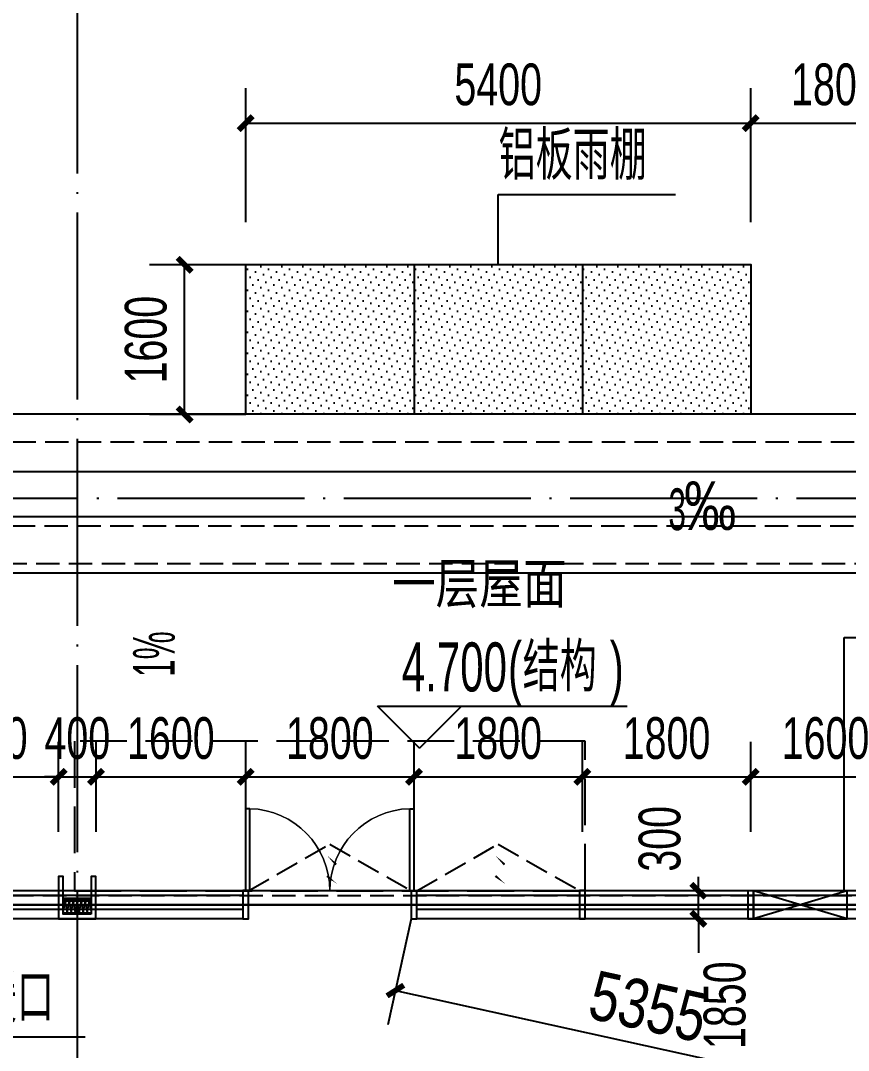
# Model space of a CAD drawing. Extents: x -409435 to 356702, y -107829 to 330904.
# Drawn here: x 13794 to 22644, y 108892 to 119908 of the extents above; entities that cross this region are included whole.
import ezdxf
from ezdxf.xclip import XClip

# ---------------------------------------------------------------- set-up
doc = ezdxf.new("R2010")
doc.units = 0
doc.header["$LTSCALE"] = 1000
doc.header["$MEASUREMENT"] = 0
doc.header["$XCLIPFRAME"] = 0
for name, pattern in [('104-14# 核心筒$0$DOTE', [2.42, 2, -0.2, 0.02, -0.2]), ('14#楼幕墙$0$DASH', [0.35, 0.25, -0.1]), ('X-104 14#平面$0$$0$DASH', [0.35, 0.25, -0.1]), ('X-104 14#平面$0$DASH', [0.35, 0.25, -0.1])]:
    doc.linetypes.add(name, pattern=pattern)
for name, color, linetype in [('01-标注_尺寸', 124, 'Continuous'), ('01-标注_符号', 200, 'Continuous'), ('02-TEXT_标注', 130, 'Continuous'), ('104-14# 核心筒$0$A_AXIS-轴线', 36, '104-14# 核心筒$0$DOTE'), ('14#楼幕墙$0$A-C_玻璃幕墙', 140, 'Continuous'), ('14#楼幕墙$0$A-C_窗', 140, 'Continuous'), ('14#楼幕墙$0$A-C_门', 150, 'Continuous'), ('X-104 14#平面$0$01-标注_尺寸', 124, 'Continuous'), ('X-104 14#平面$0$01-标注_标高', 200, 'Continuous'), ('X-104 14#平面$0$01-标注_符号', 200, 'Continuous'), ('X-104 14#平面$0$02-TEXT_标注', 130, 'Continuous'), ('X-104 14#平面$0$A-C_玻璃幕墙', 140, 'Continuous'), ('X-104 14#平面$0$A-C_门', 150, 'Continuous'), ('X-104 14#平面$0$A-O_屋面', 201, 'Continuous'), ('X-104 14#平面$0$A-O_散水', 134, 'Continuous'), ('X-104 14#平面$0$A-TECH_暖通', 6, 'Continuous'), ('X-104 14#平面$0$A-TECH_结构', 21, 'Continuous'), ('X-104 14#平面$0$EH_玻璃', 156, 'Continuous'), ('建-标注-索引', 75, 'Continuous')]:
    doc.layers.add(name, color=color, linetype=linetype)
doc.layers.add('14#楼幕墙$0$04-不打印_辅助线', color=165, linetype='Continuous', plot=False)
doc.layers.add('X-104 14#平面$0$000套内', color=226, linetype='Continuous', lineweight=30, plot=False)
doc.styles.add('_TCH_DIM', font='ros.shx', dxfattribs={"width": 0.8, "height": 2, "bigfont": 'jd.shx'})
doc.styles.add('_TCH_DIM_T3', font='ros.shx', dxfattribs={"width": 0.705882, "bigfont": 'jd.shx'})
doc.styles.add('X-104 14#平面$0$_TCH_DIM', font='ros.shx', dxfattribs={"width": 0.8, "bigfont": 'jd.shx'})
doc.styles.add('X-104 14#平面$0$_TCH_DIM_T3', font='ros.shx', dxfattribs={"width": 0.8, "bigfont": 'jd.shx'})
doc.styles.add('X-104 14#平面$0$Standard', font='STXIHEI_0.TTF', dxfattribs={"width": 0.8})
doc.dimstyles.new('_TCH_ARCH&&150', dxfattribs={"dimtxt": 446.25, "dimasz": 150, "dimexe": 375, "dimexo": 450, "dimgap": 189.375, "dimtad": 1, "dimdec": 0, "dimzin": 0, "dimdsep": 46, "dimtxsty": '_TCH_DIM_T3', "dimblk": 'ARCHTICK', "dimcen": 0.09, "dimclrt": 7, "dimazin": 2, "dimtfac": 1, "dimtdec": 0, "dimtix": 1, "dimtmove": 2, "dimatfit": 3, "dimfxl": 0, "dimtolj": 1, "dimtzin": 0, "dimarcsym": 0})
doc.dimstyles.new('X-104 14#平面$0$_TCH_ARCH&&150', dxfattribs={"dimtxt": 525, "dimasz": 150, "dimexe": 375, "dimexo": 450, "dimgap": 150, "dimtad": 1, "dimdec": 0, "dimzin": 0, "dimdsep": 46, "dimtxsty": 'X-104 14#平面$0$_TCH_DIM_T3', "dimblk": 'X-104 14#平面$0$_ArchTick', "dimcen": 0.09, "dimclrt": 7, "dimazin": 2, "dimtfac": 1, "dimtdec": 0, "dimtix": 1, "dimtmove": 2, "dimatfit": 3, "dimfxl": 0, "dimtolj": 1, "dimtzin": 0, "dimarcsym": 0})

# ---------------------------------------------------------------- blocks, each defined once
blk = doc.blocks.new('14#楼幕墙$0$A$C678332E3')
blk.add_lwpolyline([(0, 0), (60, 0), (60, 300), (0, 300)], close=True)
blk = doc.blocks.new('14#楼幕墙$0$$LinePat$岩棉板')
at = {"color": 0}
for p, q in [((0, -17), (12, -67)), ((12, -67), (24, -17))]:
    blk.add_line(p, q, dxfattribs=at)
for centre, start, end in [((12, -17), 0, 180), ((0, -67), 270, 0), ((24, -67), 180, 270)]:
    blk.add_arc(centre, 12, start, end, dxfattribs=at)
at = {"layer": 'Defpoints'}
blk.add_point((0, 0.1), dxfattribs=at)
at = {"layer": 'Defpoints', "color": 0}
blk.add_point((24, -84), dxfattribs=at)
blk = doc.blocks.new('*U485')
blk.add_lwpolyline([(300, 0), (0, 0), (0, 150), (300, 150)], close=True)
at = {"color": 8, "xscale": -1.785714284225998, "yscale": 1.782568518697715, "zscale": 1.782568518697715, "rotation": 180}
for p in [(0, 0), (43, 0), (86, 0), (129, 0), (171, 0), (214, 0), (257, 0)]:
    blk.add_blockref('14#楼幕墙$0$$LinePat$岩棉板', p, dxfattribs=at)
blk = doc.blocks.new('14#楼幕墙$0$A$C07E80D9E')
blk.add_lwpolyline([(-350, -50), (-50, -50), (-50, -450), (0, -450), (0, 0), (-400, 0), (-400, -450), (-350, -450)], close=True)
for points in [[(-50, -200), (-350, -200)], [(-50, -220), (-350, -220)]]:
    blk.add_lwpolyline(points)
at = {"layer": '14#楼幕墙$0$A-C_玻璃幕墙', "rotation": 180}
blk.add_blockref('*U485', (-50, -50), dxfattribs=at)
blk = doc.blocks.new('14#楼幕墙$0$A$C09283E46')
for name, p, rotation in [('14#楼幕墙$0$A$C07E80D9E', (-25330, 23537), 177.5000000000001), ('14#楼幕墙$0$A$C678332E3', (-23361, 23451), 357.5000000000006), ('14#楼幕墙$0$A$C678332E3', (-21563, 23372), 357.5000000000006), ('14#楼幕墙$0$A$C678332E3', (-19765, 23294), 357.5000000000006), ('14#楼幕墙$0$A$C678332E3', (-17967, 23215), 357.5000000000006)]:
    blk.add_blockref(name, p, dxfattribs=dict(rotation=rotation))
blk = doc.blocks.new('14#楼幕墙$0$A$C22714246')
at = {"linetype": '14#楼幕墙$0$DASH'}
blk.add_lwpolyline([(1740, 497), (870, 0), (0, 497)], dxfattribs=at)
at = {"layer": '14#楼幕墙$0$A-C_玻璃幕墙', "color": 1}
blk.add_lwpolyline([(899, 122, 0, 25, 0), (802, 217, 0, 0, 0), (900, 340, 25, 0, 0), (796, 422, 0, 0, 0)], format="xyseb", dxfattribs=at)
blk = doc.blocks.new('14#楼幕墙$0$$DorLib2D$00000002')
for p, q in [((-0.5, 0), (-0.5, 0.4875)), ((-0.475, 0.4875), (-0.5, 0.4875)), ((-0.475, 0), (-0.475, 0.4875)), ((0.475, 0), (0.475, 0.4875)), ((0.475, 0.4875), (0.5, 0.4875)), ((0.5, 0), (0.5, 0.4875)), ((-0.5, 0), (-0.475, 0)), ((0.5, 0), (0.475, 0))]:
    blk.add_line(p, q)
at = {"lineweight": 13}
for centre, start, end in [((-0.4875, 0), 0, 88.53072), ((0.4875, 0), 91.46928, 180)]:
    blk.add_arc(centre, 0.4875, start, end, dxfattribs=at)
blk = doc.blocks.new('14#楼幕墙')
at = {"layer": '14#楼幕墙$0$A-C_玻璃幕墙'}
for p, q in [((86987, 110600), (8392, 110600)), ((16170, 110550), (8433, 110550)), ((25170, 110550), (18030, 110550)), ((16170, 110400), (8554, 110400)), ((25170, 110400), (18030, 110400)), ((16170, 110300), (8635, 110300)), ((25170, 110300), (18030, 110300))]:
    blk.add_line(p, q, dxfattribs=at)
at = {"layer": '14#楼幕墙$0$A-C_玻璃幕墙', "linetype": '14#楼幕墙$0$DASH', "ltscale": 2}
blk.add_lwpolyline([(14370, 110600), (19830, 110600), (19830, 112200), (14370, 112200)], close=True, dxfattribs=at)
at = {"layer": '14#楼幕墙$0$04-不打印_辅助线', "rotation": 180}
blk.add_blockref('14#楼幕墙$0$A$C22714246', (17970, 111097), dxfattribs=at)
at = {"layer": '14#楼幕墙$0$A-C_玻璃幕墙', "rotation": 2.499999999999448}
blk.add_blockref('14#楼幕墙$0$A$C09283E46', (40532, 87891), dxfattribs=at)
at = {"layer": '14#楼幕墙$0$A-C_窗', "rotation": 180}
blk.add_blockref('14#楼幕墙$0$A$C22714246', (19770, 111097), dxfattribs=at)
at = {"layer": '14#楼幕墙$0$A-C_门', "xscale": -1800, "yscale": 1800, "zscale": 100}
blk.add_blockref('14#楼幕墙$0$$DorLib2D$00000002', (17100, 110600), dxfattribs=at)
blk = doc.blocks.new('104-14# 核心筒')
at = {"layer": '104-14# 核心筒$0$A_AXIS-轴线'}
for p, q in [((14400, 139633.6), (14400, 80554.9)), ((-9370.1, 114800), (120259.9, 114800))]:
    blk.add_line(p, q, dxfattribs=at)
blk = doc.blocks.new('*U456')
blk.add_lwpolyline([(300, 0), (300, 1000), (0, 1000), (0, 0), (300, 0), (0, 1000), (0, 0), (300, 1000)])
blk = doc.blocks.new('X-104 14#平面$0$sdfjladfiididid')
at = {"layer": 'X-104 14#平面$0$A-TECH_暖通', "rotation": 90}
blk.add_blockref('*U456', (22630, 110300), dxfattribs=at)
blk = doc.blocks.new('X-104 14#平面$0$$DorLib2D$00000002')
for p, q in [((-0.5, 0), (-0.5, 0.4875)), ((-0.475, 0.4875), (-0.5, 0.4875)), ((-0.475, 0), (-0.475, 0.4875)), ((0.475, 0), (0.475, 0.4875)), ((0.475, 0.4875), (0.5, 0.4875)), ((0.5, 0), (0.5, 0.4875)), ((-0.5, 0), (-0.475, 0)), ((0.5, 0), (0.475, 0))]:
    blk.add_line(p, q)
at = {"lineweight": 13}
for centre, start, end in [((-0.4875, 0), 0, 88.53072), ((0.4875, 0), 91.46928, 180)]:
    blk.add_arc(centre, 0.4875, start, end, dxfattribs=at)
blk = doc.blocks.new('X-104 14#平面$0$_ArchTick')
at = {"color": 0, "linetype": 'ByBlock', "const_width": 0.4}
blk.add_lwpolyline([(-0.5, -0.5), (0.5, 0.5)], dxfattribs=at)
blk = doc.blocks.new('*D2641')
at = {"layer": 'Defpoints', "color": 0, "transparency": 16777216}
for p in [(18067, 110740), (23297, 109590), (23031, 108382)]:
    blk.add_point(p, dxfattribs=at)
at = {"layer": 'X-104 14#平面$0$01-标注_尺寸', "color": 0, "lineweight": -2, "transparency": 16777216}
for p, q in [((17970, 110300), (17721, 109165)), ((17801, 109532), (23031, 108382)), ((23200, 109150), (22951, 108015))]:
    blk.add_line(p, q, dxfattribs=at)
at = {"layer": 'X-104 14#平面$0$01-标注_尺寸', "color": 0, "lineweight": -2, "transparency": 16777216, "xscale": 150, "yscale": 150, "zscale": 150}
for p, rotation in [((17801, 109532), 167.598851300671), ((23031, 108382), 347.5988513006709)]:
    blk.add_blockref('X-104 14#平面$0$_ArchTick', p, dxfattribs=dict(at, rotation=rotation))
at = {"layer": 'X-104 14#平面$0$01-标注_尺寸', "color": 7, "transparency": 16777216, "insert": (20505, 109360), "char_height": 525, "attachment_point": 5, "rotation": 347.5989, "style": 'X-104 14#平面$0$_TCH_DIM_T3'}
blk.add_mtext('\\A1;5355', dxfattribs=at)
blk = doc.blocks.new('sjdfadsfiididdi')
at = {"layer": '建-标注-索引'}
for p, q in [((22600, 110600), (22600, 113307)), ((22600, 113307), (24993, 113307))]:
    blk.add_line(p, q, dxfattribs=at)
blk = doc.blocks.new('_ArchTick')
at = {"color": 0, "linetype": 'ByBlock', "const_width": 0.4}
blk.add_lwpolyline([(-0.5, -0.5), (0.5, 0.5)], dxfattribs=at)
blk = doc.blocks.new('*D734')
at = {"layer": '01-标注_尺寸', "color": 0, "lineweight": -2, "transparency": 16777216}
for p, q in [((21600, 111230), (21600, 112193)), ((23200, 111230), (23200, 112193)), ((21600, 111818), (23200, 111818))]:
    blk.add_line(p, q, dxfattribs=at)
at = {"layer": 'Defpoints', "color": 0, "transparency": 16777216}
for p in [(23200, 111818), (21600, 110780), (23200, 110780)]:
    blk.add_point(p, dxfattribs=at)
at = {"layer": '01-标注_尺寸', "color": 0, "lineweight": -2, "transparency": 16777216, "xscale": 150, "yscale": 150, "zscale": 150, "rotation": 180}
blk.add_blockref('_ArchTick', (21600, 111818), dxfattribs=at)
at = {"layer": '01-标注_尺寸', "color": 0, "lineweight": -2, "transparency": 16777216, "xscale": 150, "yscale": 150, "zscale": 150}
blk.add_blockref('_ArchTick', (23200, 111818), dxfattribs=at)
at = {"layer": '01-标注_尺寸', "color": 7, "transparency": 16777216, "insert": (22400, 112230), "char_height": 446.2, "attachment_point": 5, "style": '_TCH_DIM_T3'}
blk.add_mtext('\\A1;1600', dxfattribs=at)
blk = doc.blocks.new('*D735')
at = {"layer": '01-标注_尺寸', "color": 0, "lineweight": -2, "transparency": 16777216}
for p, q in [((19800, 111230), (19800, 112193)), ((21600, 111230), (21600, 112193)), ((19800, 111818), (21600, 111818))]:
    blk.add_line(p, q, dxfattribs=at)
at = {"layer": 'Defpoints', "color": 0, "transparency": 16777216}
for p in [(21600, 111818), (19800, 110780), (21600, 110780)]:
    blk.add_point(p, dxfattribs=at)
at = {"layer": '01-标注_尺寸', "color": 0, "lineweight": -2, "transparency": 16777216, "xscale": 150, "yscale": 150, "zscale": 150, "rotation": 180}
blk.add_blockref('_ArchTick', (19800, 111818), dxfattribs=at)
at = {"layer": '01-标注_尺寸', "color": 0, "lineweight": -2, "transparency": 16777216, "xscale": 150, "yscale": 150, "zscale": 150}
blk.add_blockref('_ArchTick', (21600, 111818), dxfattribs=at)
at = {"layer": '01-标注_尺寸', "color": 7, "transparency": 16777216, "insert": (20700, 112230), "char_height": 446.2, "attachment_point": 5, "style": '_TCH_DIM_T3'}
blk.add_mtext('\\A1;1800', dxfattribs=at)
blk = doc.blocks.new('*D736')
at = {"layer": '01-标注_尺寸', "color": 0, "lineweight": -2, "transparency": 16777216}
for p, q in [((18000, 111230), (18000, 112193)), ((19800, 111230), (19800, 112193)), ((18000, 111818), (19800, 111818))]:
    blk.add_line(p, q, dxfattribs=at)
at = {"layer": 'Defpoints', "color": 0, "transparency": 16777216}
for p in [(19800, 111818), (18000, 110780), (19800, 110780)]:
    blk.add_point(p, dxfattribs=at)
at = {"layer": '01-标注_尺寸', "color": 0, "lineweight": -2, "transparency": 16777216, "xscale": 150, "yscale": 150, "zscale": 150, "rotation": 180}
blk.add_blockref('_ArchTick', (18000, 111818), dxfattribs=at)
at = {"layer": '01-标注_尺寸', "color": 0, "lineweight": -2, "transparency": 16777216, "xscale": 150, "yscale": 150, "zscale": 150}
blk.add_blockref('_ArchTick', (19800, 111818), dxfattribs=at)
at = {"layer": '01-标注_尺寸', "color": 7, "transparency": 16777216, "insert": (18900, 112230), "char_height": 446.2, "attachment_point": 5, "style": '_TCH_DIM_T3'}
blk.add_mtext('\\A1;1800', dxfattribs=at)
blk = doc.blocks.new('*D737')
at = {"layer": '01-标注_尺寸', "color": 0, "lineweight": -2, "transparency": 16777216}
for p, q in [((16200, 111230), (16200, 112193)), ((18000, 111230), (18000, 112193)), ((16200, 111818), (18000, 111818))]:
    blk.add_line(p, q, dxfattribs=at)
at = {"layer": 'Defpoints', "color": 0, "transparency": 16777216}
for p in [(18000, 111818), (16200, 110780), (18000, 110780)]:
    blk.add_point(p, dxfattribs=at)
at = {"layer": '01-标注_尺寸', "color": 0, "lineweight": -2, "transparency": 16777216, "xscale": 150, "yscale": 150, "zscale": 150, "rotation": 180}
blk.add_blockref('_ArchTick', (16200, 111818), dxfattribs=at)
at = {"layer": '01-标注_尺寸', "color": 0, "lineweight": -2, "transparency": 16777216, "xscale": 150, "yscale": 150, "zscale": 150}
blk.add_blockref('_ArchTick', (18000, 111818), dxfattribs=at)
at = {"layer": '01-标注_尺寸', "color": 7, "transparency": 16777216, "insert": (17100, 112230), "char_height": 446.2, "attachment_point": 5, "style": '_TCH_DIM_T3'}
blk.add_mtext('\\A1;1800', dxfattribs=at)
blk = doc.blocks.new('*D738')
at = {"layer": '01-标注_尺寸', "color": 0, "lineweight": -2, "transparency": 16777216}
for p, q in [((14600, 111230), (14600, 112193)), ((16200, 111230), (16200, 112193)), ((14600, 111818), (16200, 111818))]:
    blk.add_line(p, q, dxfattribs=at)
at = {"layer": 'Defpoints', "color": 0, "transparency": 16777216}
for p in [(16200, 111818), (14600, 110780), (16200, 110780)]:
    blk.add_point(p, dxfattribs=at)
at = {"layer": '01-标注_尺寸', "color": 0, "lineweight": -2, "transparency": 16777216, "xscale": 150, "yscale": 150, "zscale": 150, "rotation": 180}
blk.add_blockref('_ArchTick', (14600, 111818), dxfattribs=at)
at = {"layer": '01-标注_尺寸', "color": 0, "lineweight": -2, "transparency": 16777216, "xscale": 150, "yscale": 150, "zscale": 150}
blk.add_blockref('_ArchTick', (16200, 111818), dxfattribs=at)
at = {"layer": '01-标注_尺寸', "color": 7, "transparency": 16777216, "insert": (15400, 112230), "char_height": 446.2, "attachment_point": 5, "style": '_TCH_DIM_T3'}
blk.add_mtext('\\A1;1600', dxfattribs=at)
blk = doc.blocks.new('*D739')
at = {"layer": '01-标注_尺寸', "color": 0, "lineweight": -2, "transparency": 16777216}
for p, q in [((14200, 111230), (14200, 112193)), ((14600, 111230), (14600, 112193)), ((14200, 111818), (14050, 111818)), ((14200, 111818), (14600, 111818)), ((14600, 111818), (14750, 111818))]:
    blk.add_line(p, q, dxfattribs=at)
at = {"layer": 'Defpoints', "color": 0, "transparency": 16777216}
for p in [(14600, 111818), (14200, 110780), (14600, 110780)]:
    blk.add_point(p, dxfattribs=at)
at = {"layer": '01-标注_尺寸', "color": 0, "lineweight": -2, "transparency": 16777216, "xscale": 150, "yscale": 150, "zscale": 150}
blk.add_blockref('_ArchTick', (14200, 111818), dxfattribs=at)
at = {"layer": '01-标注_尺寸', "color": 0, "lineweight": -2, "transparency": 16777216, "xscale": 150, "yscale": 150, "zscale": 150, "rotation": 180}
blk.add_blockref('_ArchTick', (14600, 111818), dxfattribs=at)
at = {"layer": '01-标注_尺寸', "color": 7, "transparency": 16777216, "insert": (14400, 112230), "char_height": 446.2, "attachment_point": 5, "style": '_TCH_DIM_T3'}
blk.add_mtext('\\A1;400', dxfattribs=at)
blk = doc.blocks.new('*D740')
at = {"layer": '01-标注_尺寸', "color": 0, "lineweight": -2, "transparency": 16777216}
for p, q in [((12600, 111230), (12600, 112193)), ((14200, 111230), (14200, 112193)), ((12600, 111818), (14200, 111818))]:
    blk.add_line(p, q, dxfattribs=at)
at = {"layer": 'Defpoints', "color": 0, "transparency": 16777216}
for p in [(14200, 111818), (12600, 110780), (14200, 110780)]:
    blk.add_point(p, dxfattribs=at)
at = {"layer": '01-标注_尺寸', "color": 0, "lineweight": -2, "transparency": 16777216, "xscale": 150, "yscale": 150, "zscale": 150, "rotation": 180}
blk.add_blockref('_ArchTick', (12600, 111818), dxfattribs=at)
at = {"layer": '01-标注_尺寸', "color": 0, "lineweight": -2, "transparency": 16777216, "xscale": 150, "yscale": 150, "zscale": 150}
blk.add_blockref('_ArchTick', (14200, 111818), dxfattribs=at)
at = {"layer": '01-标注_尺寸', "color": 7, "transparency": 16777216, "insert": (13400, 112230), "char_height": 446.2, "attachment_point": 5, "style": '_TCH_DIM_T3'}
blk.add_mtext('\\A1;1600', dxfattribs=at)
blk = doc.blocks.new('*D767')
at = {"layer": '01-标注_尺寸', "color": 0, "lineweight": -2, "transparency": 16777216}
for p, q in [((16200, 117295), (15172, 117295)), ((15547, 115695), (15547, 117295)), ((16200, 115695), (15172, 115695))]:
    blk.add_line(p, q, dxfattribs=at)
at = {"layer": 'Defpoints', "color": 0, "transparency": 16777216}
for p in [(15547, 117295), (16650, 117295), (16650, 115695)]:
    blk.add_point(p, dxfattribs=at)
at = {"layer": '01-标注_尺寸', "color": 0, "lineweight": -2, "transparency": 16777216, "xscale": 150, "yscale": 150, "zscale": 150}
for p, rotation in [((15547, 117295), 90), ((15547, 115695), 270)]:
    blk.add_blockref('_ArchTick', p, dxfattribs=dict(at, rotation=rotation))
at = {"layer": '01-标注_尺寸', "color": 7, "transparency": 16777216, "insert": (15134, 116495), "char_height": 446.2, "attachment_point": 5, "rotation": 90, "style": '_TCH_DIM_T3'}
blk.add_mtext('\\A1;1600', dxfattribs=at)
blk = doc.blocks.new('*D768')
at = {"layer": '01-标注_尺寸', "color": 0, "lineweight": -2, "transparency": 16777216}
for p, q in [((16200, 117750), (16200, 119186)), ((21600, 117750), (21600, 119186)), ((16200, 118811), (21600, 118811))]:
    blk.add_line(p, q, dxfattribs=at)
at = {"layer": 'Defpoints', "color": 0, "transparency": 16777216}
for p in [(21600, 118811), (16200, 117300), (21600, 117300)]:
    blk.add_point(p, dxfattribs=at)
at = {"layer": '01-标注_尺寸', "color": 0, "lineweight": -2, "transparency": 16777216, "xscale": 150, "yscale": 150, "zscale": 150, "rotation": 180}
blk.add_blockref('_ArchTick', (16200, 118811), dxfattribs=at)
at = {"layer": '01-标注_尺寸', "color": 0, "lineweight": -2, "transparency": 16777216, "xscale": 150, "yscale": 150, "zscale": 150}
blk.add_blockref('_ArchTick', (21600, 118811), dxfattribs=at)
at = {"layer": '01-标注_尺寸', "color": 7, "transparency": 16777216, "insert": (18900, 119223), "char_height": 446.2, "attachment_point": 5, "style": '_TCH_DIM_T3'}
blk.add_mtext('\\A1;5400', dxfattribs=at)
blk = doc.blocks.new('*D769')
at = {"layer": '01-标注_尺寸', "color": 0, "lineweight": -2, "transparency": 16777216}
for p, q in [((21600, 117750), (21600, 119186)), ((23400, 117750), (23400, 119186)), ((21600, 118811), (23400, 118811))]:
    blk.add_line(p, q, dxfattribs=at)
at = {"layer": 'Defpoints', "color": 0, "transparency": 16777216}
for p in [(23400, 118811), (21600, 117300), (23400, 117300)]:
    blk.add_point(p, dxfattribs=at)
at = {"layer": '01-标注_尺寸', "color": 0, "lineweight": -2, "transparency": 16777216, "xscale": 150, "yscale": 150, "zscale": 150, "rotation": 180}
blk.add_blockref('_ArchTick', (21600, 118811), dxfattribs=at)
at = {"layer": '01-标注_尺寸', "color": 0, "lineweight": -2, "transparency": 16777216, "xscale": 150, "yscale": 150, "zscale": 150}
blk.add_blockref('_ArchTick', (23400, 118811), dxfattribs=at)
at = {"layer": '01-标注_尺寸', "color": 7, "transparency": 16777216, "insert": (22500, 119223), "char_height": 446.2, "attachment_point": 5, "style": '_TCH_DIM_T3'}
blk.add_mtext('\\A1;1800', dxfattribs=at)
blk = doc.blocks.new('*D1302')
at = {"layer": '01-标注_尺寸', "color": 0, "lineweight": -2, "transparency": 16777216}
for p, q in [((21040, 110600), (21040, 110750)), ((21700, 110600), (20665, 110600)), ((21040, 110300), (21040, 110600)), ((21700, 110300), (20665, 110300)), ((21040, 110300), (21040, 110150))]:
    blk.add_line(p, q, dxfattribs=at)
at = {"layer": 'Defpoints', "color": 0, "transparency": 16777216}
for p in [(21040, 110600), (22150, 110600), (22150, 110300)]:
    blk.add_point(p, dxfattribs=at)
at = {"layer": '01-标注_尺寸', "color": 0, "lineweight": -2, "transparency": 16777216, "xscale": 150, "yscale": 150, "zscale": 150}
for p, rotation in [((21040, 110600), 270), ((21040, 110300), 90)]:
    blk.add_blockref('_ArchTick', p, dxfattribs=dict(at, rotation=rotation))
at = {"layer": '01-标注_尺寸', "color": 7, "transparency": 16777216, "insert": (20628, 111155), "char_height": 446.2, "attachment_point": 5, "rotation": 90, "style": '_TCH_DIM_T3'}
blk.add_mtext('\\A1;300', dxfattribs=at)
blk = doc.blocks.new('*D1303')
at = {"layer": '01-标注_尺寸', "color": 0, "lineweight": -2, "transparency": 16777216}
for p, q in [((21700, 110300), (20665, 110300)), ((21040, 110300), (21040, 109937)), ((21040, 108450), (21040, 108813)), ((21700, 108450), (20665, 108450))]:
    blk.add_line(p, q, dxfattribs=at)
at = {"layer": 'Defpoints', "color": 0, "transparency": 16777216}
for p in [(21040, 110300), (22150, 110300), (22150, 108450)]:
    blk.add_point(p, dxfattribs=at)
at = {"layer": '01-标注_尺寸', "color": 0, "lineweight": -2, "transparency": 16777216, "xscale": 150, "yscale": 150, "zscale": 150}
for p, rotation in [((21040, 110300), 90), ((21040, 108450), 270)]:
    blk.add_blockref('_ArchTick', p, dxfattribs=dict(at, rotation=rotation))
at = {"layer": '01-标注_尺寸', "color": 7, "transparency": 16777216, "insert": (21323, 109375), "char_height": 446.2, "attachment_point": 5, "rotation": 90, "style": '_TCH_DIM_T3'}
blk.add_mtext('\\A1;1850', dxfattribs=at)
blk = doc.blocks.new('X-104 14#平面')
at = {"layer": 'X-104 14#平面$0$EH_玻璃'}
h = blk.add_hatch(dxfattribs=at)
h.set_pattern_fill('DOTS', color=256, scale=50, angle=45)
h.set_pattern_definition([(45, (0, 0), (-28.0633, 84.1899), [0, -79.375])])
h.paths.add_polyline_path([(21602, 117300), (16200, 117300), (16200, 115700), (21602, 115700)])
at = {"layer": 'X-104 14#平面$0$000套内'}
blk.add_lwpolyline([(23450, 85694.7), (-5822.8, 84416.6), (-2618.1, 99493.5), (5804.2, 97703.3), (8513.6, 110450), (23450, 110450), (23450, 102650), (22050, 102650), (22050, 96900), (23450, 96900)], close=True, dxfattribs=at)
at = {"layer": 'X-104 14#平面$0$01-标注_标高'}
for p, q in [((18058.9, 112123.9), (17608.9, 112573.9)), ((17608.9, 112573.9), (20279.5, 112573.9)), ((18058.9, 112123.9), (18508.9, 112573.9))]:
    blk.add_line(p, q, dxfattribs=at)
at = {"layer": 'X-104 14#平面$0$01-标注_符号'}
for p, q in [((18901, 117295), (18901, 118047)), ((18901, 118047), (20797, 118047))]:
    blk.add_line(p, q, dxfattribs=at)
at = {"layer": 'X-104 14#平面$0$A-C_玻璃幕墙'}
for p, q in [((18000, 117300), (18000, 115700)), ((19800, 117300), (19800, 115700)), ((16200, 115700), (21600, 115700))]:
    blk.add_line(p, q, dxfattribs=at)
blk.add_lwpolyline([(109062.3, 84667.9), (119297.3, 99814.5), (117562.9, 100200.5), (120741.8, 127894.6), (99426.9, 133825), (92631.2, 109400), (86987.2, 109400), (86987.2, 110600), (8392.2, 110600), (5688.7, 97881.2), (-2733.6, 99671.4), (-6009.8, 84258.3), (40178.1, 86274.9), (39845.1, 84183.6), (83845.6, 86452.5)], close=True, dxfattribs=at)
blk.add_lwpolyline([(16200, 115700), (16200, 117300), (21600, 117300), (21600, 115700)], dxfattribs=at)
at = {"layer": 'X-104 14#平面$0$A-O_屋面', "ltscale": 5}
for points in [[(388.1, 112184.9), (-347.3, 112341.2), (366.7, 115700), (66340.6, 115700), (83503.2, 131279.7), (87317.1, 130218.6), (85640.2, 124191.5)], [(86765.5, 129728.5), (83666.6, 130590.7), (66580, 115080), (868.7, 115080), (388.1, 112818.7), (517, 112791.3), (388.1, 112184.9)]]:
    blk.add_lwpolyline(points, dxfattribs=at)
at = {"layer": 'X-104 14#平面$0$A-O_散水'}
blk.add_lwpolyline([(77377.4, 124881.5), (92161.2, 120768.3), (90528.5, 114900), (86750, 114900), (86750, 114400), (86050, 114400), (86050, 114600), (70500, 114600), (70500, 113700), (66900, 113700), (66900, 114600), (766.7, 114600), (639.2, 114000), (66300, 114000), (66300, 113100), (71100, 113100), (71100, 114000), (85450, 114000), (85450, 113800), (87350, 113800), (87350, 114300), (90984.3, 114300), (92900.1, 121185.5), (77902.5, 125358.2)], close=True, dxfattribs=at)
at = {"layer": 'X-104 14#平面$0$A-O_散水', "linetype": 'X-104 14#平面$0$DASH'}
blk.add_lwpolyline([(77464.9, 124961), (92284.4, 120837.8), (90604.5, 114800), (86850, 114800), (86850, 114300), (85950, 114300), (85950, 114500), (70600, 114500), (70600, 113600), (66800, 113600), (66800, 114500), (745.4, 114500), (660.4, 114100), (66400, 114100), (66400, 113200), (71000, 113200), (71000, 114100), (85550, 114100), (85550, 113900), (87250, 113900), (87250, 114400), (90908.4, 114400), (92776.9, 121115.9), (77815, 125278.8)], close=True, dxfattribs=at)
at = {"layer": 'X-104 14#平面$0$A-TECH_结构', "linetype": 'X-104 14#平面$0$$0$DASH'}
blk.add_lwpolyline([(120414.6, 127674.3), (99635.5, 133455.6), (96317.6, 121532.1), (85624.2, 124507.3), (87140.3, 129956.4), (83582.3, 130946.3), (66456.4, 115400), (609.3, 115400), (8.3, 112572.3), (4214.3, 111678.3), (1409.8, 98484.1), (-2502.5, 99315.7), (-5635.8, 84574.9), (40532.1, 86590.6), (40199.6, 84502.3), (83848.5, 86753.1), (108910.7, 84979.4), (118802, 99617.3), (117234.1, 99966.3)], close=True, dxfattribs=at)
blk.add_lwpolyline([(1461.8, 98728.5), (5727.2, 97821.9), (8432.6, 110550), (86937.2, 110550), (86937.2, 109350), (92677.4, 109350)], dxfattribs=at)
ref = blk.add_blockref('104-14# 核心筒', (0, 0))
XClip(ref).set_block_clipping_path([(-38664.3623821461, -25500), (139216.5485069363, 330900)])
for name in ['14#楼幕墙', 'X-104 14#平面$0$sdfjladfiididid']:
    blk.add_blockref(name, (0, 0))
at = {"layer": 'X-104 14#平面$0$A-C_门', "xscale": 1800, "yscale": 1800, "zscale": 100}
blk.add_blockref('X-104 14#平面$0$$DorLib2D$00000002', (17100, 110600), dxfattribs=at)
at = {"layer": 'X-104 14#平面$0$02-TEXT_标注'}
for s, height, style, width, p in [('铝板雨棚', 520.93, 'X-104 14#平面$0$_TCH_DIM', 0.8, (18904.2, 118204.5)), ('一层屋面', 428.14, 'X-104 14#平面$0$Standard', 0.8, (17763.7, 113673.7)), ('4.700', 525, 'X-104 14#平面$0$_TCH_DIM', 0.64, (17869.2, 112731.4)), ('(', 525, 'X-104 14#平面$0$_TCH_DIM', 0.64, (19005, 112731.4)), ('结构', 520.93, 'X-104 14#平面$0$_TCH_DIM', 0.8, (19161.8, 112731.4)), (')', 525, 'X-104 14#平面$0$_TCH_DIM', 0.64, (20093, 112731.4))]:
    blk.add_text(s, height=height, dxfattribs=dict(at, style=style, width=width)).set_placement(p)
at = {"layer": 'X-104 14#平面$0$01-标注_尺寸'}
dim = blk.add_aligned_dim(p1=(18066.6, 110739.5), p2=(23296.6, 109589.5), distance=-1236.6, dimstyle='X-104 14#平面$0$_TCH_ARCH&&150', dxfattribs=at)
dim.commit()
dim.dimension.update_dxf_attribs({"geometry": '*D2641', "text_midpoint": (20504.7, 109359.6)})

msp = doc.modelspace()

# ---------------------------------------------------------------- linework, layer by layer
at = {"layer": '01-标注_符号'}
msp.add_line((12079.4, 109037.2), (14485.4, 109037.2), dxfattribs=at)
for points in [[(20563.5, 114300, 0, 0, 0), (20913.9, 114300, 120, 0, 0), (21363.9, 114300, 0, 0, 0)], [(15600, 112663.6, 0, 0, 0), (15600, 112955.5, 120, 0, 0), (15600, 113405.5, 0, 0, 0)]]:
    msp.add_lwpolyline(points, format="xyseb", dxfattribs=at)

# ---------------------------------------------------------------- block references
for name in ['X-104 14#平面', 'sjdfadsfiididdi']:
    msp.add_blockref(name, (0, 0))

# ---------------------------------------------------------------- texts
at = {"layer": '02-TEXT_标注', "style": '_TCH_DIM'}
for s, height, width, p in [('3', 446.2, 0.564706, (20720.1, 114457.5)), ('‰', 520.9, 0.8, (20888.1, 114457.5)), ('消防救援口', 520.93, 0.8, (12169.3, 109194.7))]:
    msp.add_text(s, height=height, dxfattribs=dict(at, width=width)).set_placement(p)
at = {"layer": '02-TEXT_标注', "style": '_TCH_DIM', "width": 0.564706}
msp.add_text('1%%%', height=446.25, rotation=90, dxfattribs=at).set_placement((15442.5, 112887.6))

# ---------------------------------------------------------------- dimensions: what is measured, and where the dimension line sits
at = {"layer": '01-标注_尺寸'}
for p1, p2, distance, picture, middle in [((16200, 117300), (21600, 117300), 1510.8, '*D768', (18900, 119223.3)), ((21600, 117300), (23400, 117300), 1510.8, '*D769', (22500, 119223.3)), ((16650, 115695), (16650, 117295), 1103.2, '*D767', (15134.3, 116495)), ((12600, 110779.9), (14200, 110779.9), 1037.7, '*D740', (13400, 112230.2)), ((14200, 110779.9), (14600, 110779.9), 1037.7, '*D739', (14400, 112230.2)), ((14600, 110779.9), (16200, 110779.9), 1037.7, '*D738', (15400, 112230.2)), ((16200, 110779.9), (18000, 110779.9), 1037.7, '*D737', (17100, 112230.2)), ((18000, 110779.9), (19800, 110779.9), 1037.7, '*D736', (18900, 112230.2)), ((19800, 110779.9), (21600, 110779.9), 1037.7, '*D735', (20700, 112230.2)), ((21600, 110779.9), (23200, 110779.9), 1037.7, '*D734', (22400, 112230.2))]:
    dim = msp.add_aligned_dim(p1=p1, p2=p2, distance=distance, dimstyle='_TCH_ARCH&&150', dxfattribs=at)
    dim.commit()
    dim.dimension.update_dxf_attribs({"geometry": picture, "text_midpoint": middle})
for base, p1, p2, picture, middle in [((21040.3, 110600), (22150, 110300), (22150, 110600), '*D1302', (20627.8, 111155)), ((21040.3, 110300), (22150, 108450), (22150, 110300), '*D1303', (21322.6, 109375))]:
    dim = msp.add_linear_dim(base=base, p1=p1, p2=p2, angle=90, dimstyle='_TCH_ARCH&&150', dxfattribs=at)
    dim.commit()
    dim.dimension.update_dxf_attribs({"geometry": picture, "text_midpoint": middle, "dimtype": 161})

doc.saveas('drawing.dxf')
